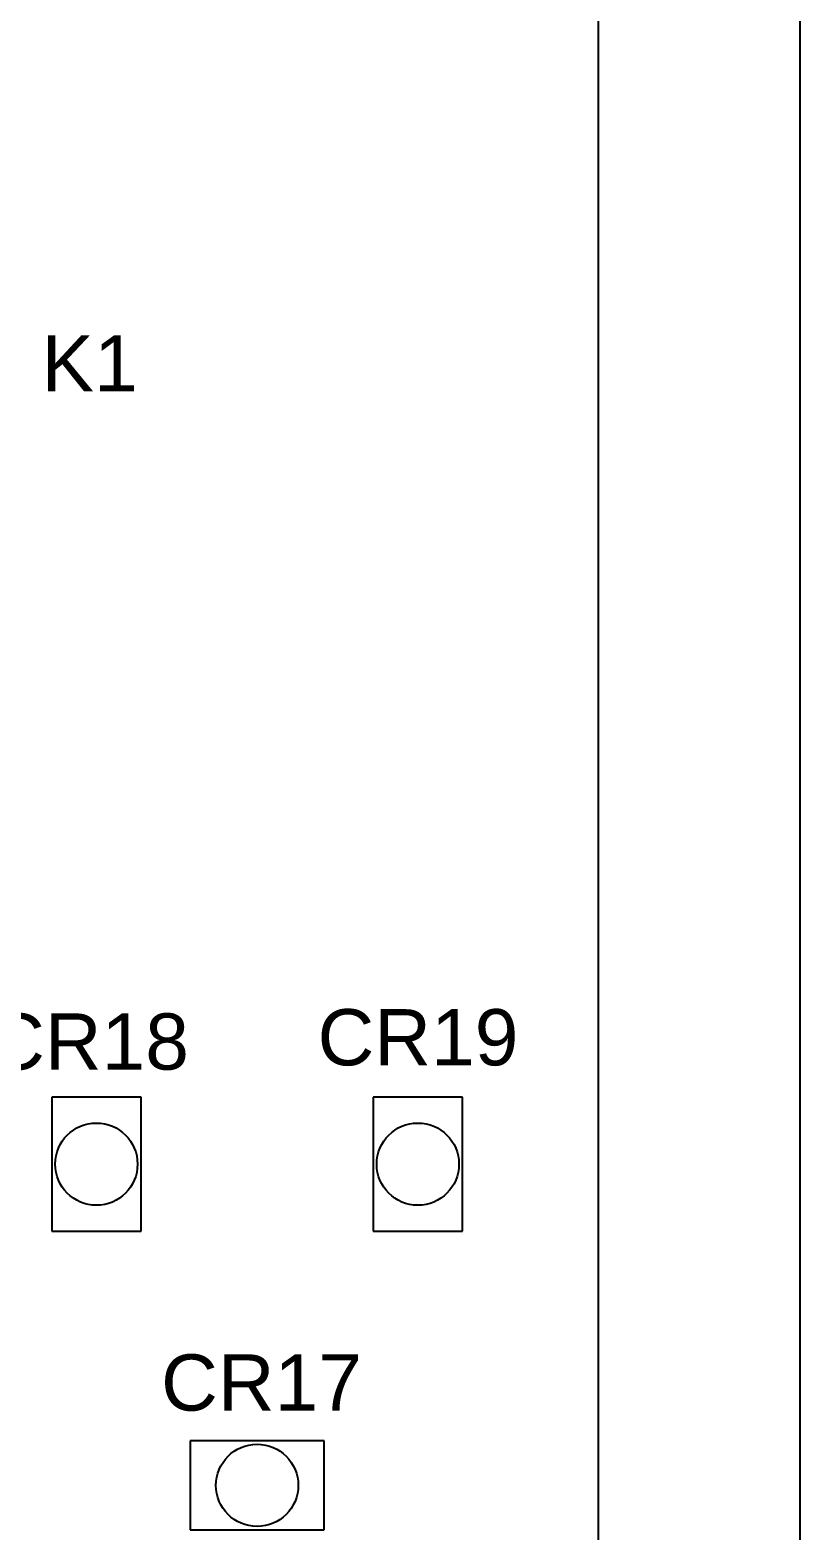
# Model space of a CAD drawing. Header units: inches. Extents: x -1 to 66.5, y -11.9 to 25.2.
# Drawn here: x 40.443 to 41.401, y -7.355 to -5.486 of the extents above; entities that cross this region are included whole.
import ezdxf

# ---------------------------------------------------------------- set-up
doc = ezdxf.new("R2010")
doc.units = ezdxf.units.IN
doc.header["$MEASUREMENT"] = 0
for name, color, linetype in [('45-1523-1', 80, 'Continuous'), ('Panel', 1, 'Continuous'), ('Text', 50, 'Continuous')]:
    doc.layers.add(name, color=color, linetype=linetype)
doc.styles.get("Standard").update_dxf_attribs({"font": 'arial.ttf'})

msp = doc.modelspace()

# ---------------------------------------------------------------- linework, layer by layer
at = {"layer": '45-1523-1'}
for p, q in [((41.1507, -7.47), (41.1507, -4.32)), ((40.4702, -6.8145), (40.4702, -6.9815)), ((40.5812, -6.8145), (40.4702, -6.8145)), ((40.5812, -6.9815), (40.5812, -6.8145)), ((40.8702, -6.8145), (40.8702, -6.9815)), ((40.9812, -6.8145), (40.8702, -6.8145)), ((40.9812, -6.9815), (40.9812, -6.8145)), ((40.4702, -6.9815), (40.5812, -6.9815)), ((40.8702, -6.9815), (40.9812, -6.9815)), ((40.8092, -7.2425), (40.6422, -7.2425)), ((40.6422, -7.2425), (40.6422, -7.3535)), ((40.8092, -7.3535), (40.8092, -7.2425)), ((40.6422, -7.3535), (40.8092, -7.3535))]:
    msp.add_line(p, q, dxfattribs=at)
for centre in [(40.5257, -6.898), (40.9257, -6.898), (40.7257, -7.298)]:
    msp.add_circle(centre, 0.0512, dxfattribs=at)
at = {"layer": 'Panel', "color": 1}
msp.add_line((41.4012, -3.189), (41.4012, -8.939), dxfattribs=at)

# ---------------------------------------------------------------- texts
at = {"layer": 'Text'}
for s, p in [('K1', (40.4575, -5.9357)), ('CR18', (40.3909, -6.7803)), ('CR19', (40.8009, -6.775)), ('CR17', (40.6062, -7.2049))]:
    msp.add_text(s, height=0.07, dxfattribs=at).set_placement(p)

doc.saveas('drawing.dxf')
